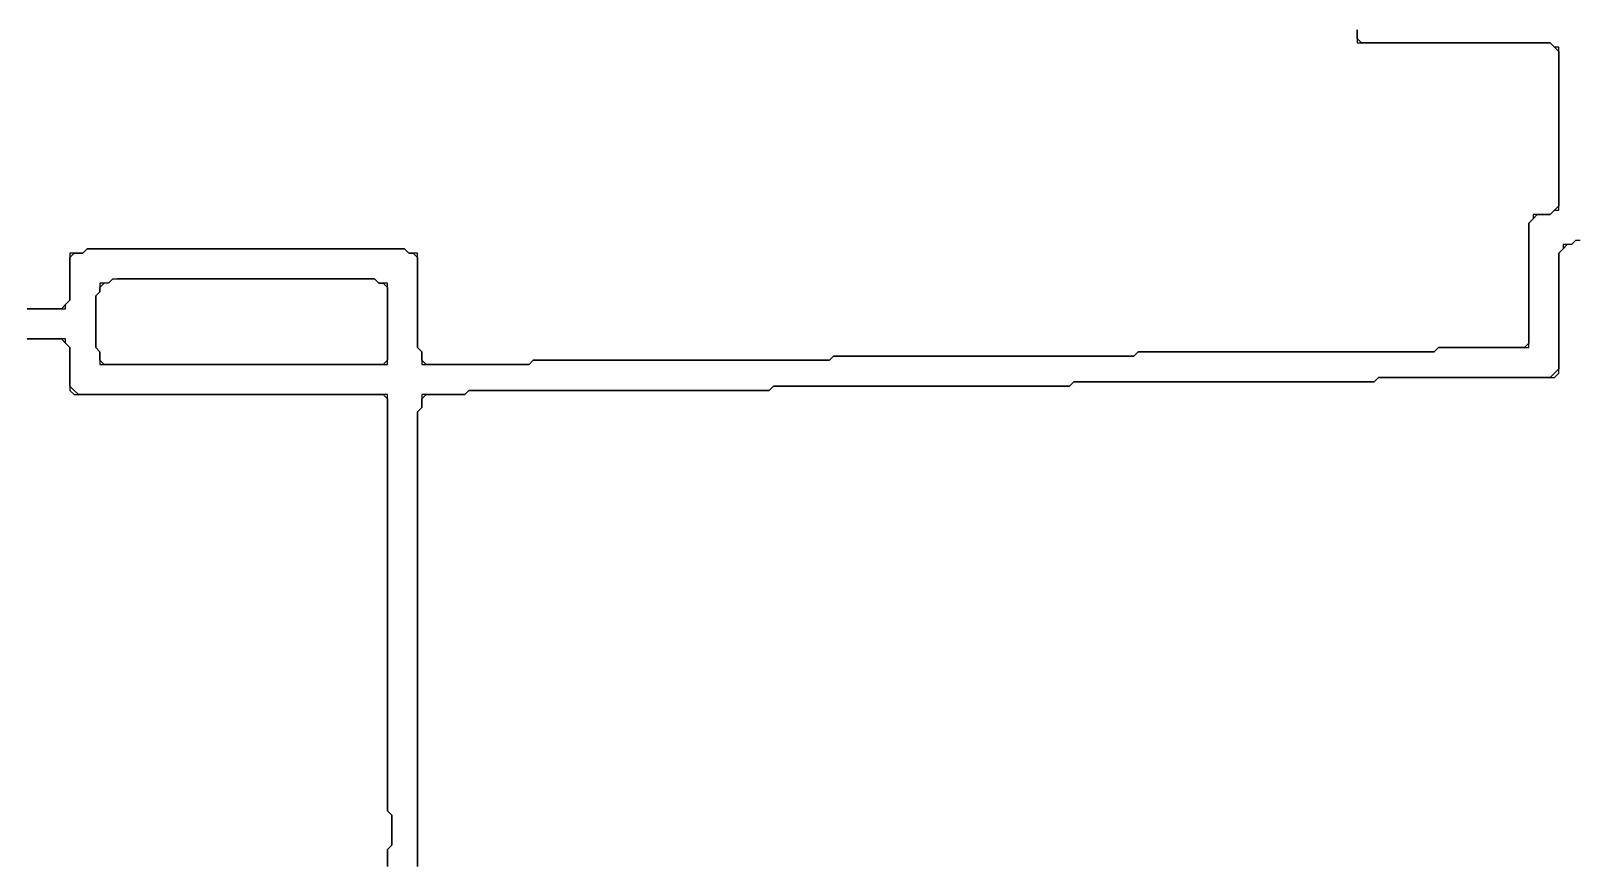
# Model space of a CAD drawing. Header units: metres. Extents: x 39 to 1548, y -1178 to -105.
# Drawn here: x 602.9 to 963.5, y -554.6 to -360.2 of the extents above; entities that cross this region are included whole.
import ezdxf

# ---------------------------------------------------------------- set-up
doc = ezdxf.new("R2010")
doc.units = ezdxf.units.M

msp = doc.modelspace()

# ---------------------------------------------------------------- linework, layer by layer
for points in [[(912, -360), (912, -361), (912, -362), (912, -363), (913, -363), (914, -363), (915, -363), (916, -363), (917, -363), (918, -363), (919, -363), (920, -363), (921, -363), (922, -363), (923, -363), (924, -363), (925, -363), (926, -363), (927, -363), (928, -363), (929, -363), (930, -363), (931, -363), (932, -363), (933, -363), (934, -363), (935, -363), (936, -363), (937, -363), (938, -363), (939, -363), (940, -363), (941, -363), (942, -363), (943, -363), (944, -363), (945, -363), (946, -363), (947, -363), (948, -363), (949, -363), (950, -363), (951, -363), (952, -363), (953, -363), (954, -363), (955, -363), (956, -363), (957, -363), (958, -364), (959, -365), (959, -366), (959, -367), (959, -368), (959, -369), (959, -370), (959, -371), (959, -372), (959, -373), (959, -374), (959, -375), (959, -376), (959, -377), (959, -378), (959, -379), (959, -380), (959, -381), (959, -382), (959, -383), (959, -384), (959, -385), (959, -386), (959, -387), (959, -388), (959, -389), (959, -390), (959, -391), (959, -392), (959, -393), (959, -394), (959, -395), (959, -396), (959, -397), (959, -398), (959, -399), (959, -400), (959, -401), (958, -402), (957, -403), (956, -403), (955, -403), (954, -403), (953, -403), (953, -404), (952, -405), (952, -406), (952, -407), (952, -408), (952, -409), (952, -410), (952, -411), (952, -412), (952, -413), (952, -414), (952, -415), (952, -416), (952, -417), (952, -418), (952, -419), (952, -420), (952, -421), (952, -422), (952, -423), (952, -424), (952, -425), (952, -426), (952, -427), (952, -428), (952, -429), (952, -430), (952, -431), (952, -432), (952, -433), (951, -434), (950, -434), (949, -434), (948, -434), (947, -434), (946, -434), (945, -434), (944, -434), (943, -434), (942, -434), (941, -434), (940, -434), (939, -434), (938, -434), (937, -434), (936, -434), (935, -434), (934, -434), (933, -434), (932, -434), (931, -434), (930, -435), (929, -435), (928, -435), (927, -435), (926, -435), (925, -435), (924, -435), (923, -435), (922, -435), (921, -435), (920, -435), (919, -435), (918, -435), (917, -435), (916, -435), (915, -435), (914, -435), (913, -435), (912, -435), (911, -435), (910, -435), (909, -435), (908, -435), (907, -435), (906, -435), (905, -435), (904, -435), (903, -435), (902, -435), (901, -435), (900, -435), (899, -435), (898, -435), (897, -435), (896, -435), (895, -435), (894, -435), (893, -435), (892, -435), (891, -435), (890, -435), (889, -435), (888, -435), (887, -435), (886, -435), (885, -435), (884, -435), (883, -435), (882, -435), (881, -435), (880, -435), (879, -435), (878, -435), (877, -435), (876, -435), (875, -435), (874, -435), (873, -435), (872, -435), (871, -435), (870, -435), (869, -435), (868, -435), (867, -435), (866, -435), (865, -435), (864, -435), (863, -435), (862, -435), (861, -435), (860, -436), (859, -436), (858, -436), (857, -436), (856, -436), (855, -436), (854, -436), (853, -436), (852, -436), (851, -436), (850, -436), (849, -436), (848, -436), (847, -436), (846, -436), (845, -436), (844, -436), (843, -436), (842, -436), (841, -436), (840, -436), (839, -436), (838, -436), (837, -436), (836, -436), (835, -436), (834, -436), (833, -436), (832, -436), (831, -436), (830, -436), (829, -436), (828, -436), (827, -436), (826, -436), (825, -436), (824, -436), (823, -436), (822, -436), (821, -436), (820, -436), (819, -436), (818, -436), (817, -436), (816, -436), (815, -436), (814, -436), (813, -436), (812, -436), (811, -436), (810, -436), (809, -436), (808, -436), (807, -436), (806, -436), (805, -436), (804, -436), (803, -436), (802, -436), (801, -436), (800, -436), (799, -436), (798, -436), (797, -436), (796, -436), (795, -436), (794, -436), (793, -436), (792, -436), (791, -436), (790, -436), (789, -437), (788, -437), (787, -437), (786, -437), (785, -437), (784, -437), (783, -437), (782, -437), (781, -437), (780, -437), (779, -437), (778, -437), (777, -437), (776, -437), (775, -437), (774, -437), (773, -437), (772, -437), (771, -437), (770, -437), (769, -437), (768, -437), (767, -437), (766, -437), (765, -437), (764, -437), (763, -437), (762, -437), (761, -437), (760, -437), (759, -437), (758, -437), (757, -437), (756, -437), (755, -437), (754, -437), (753, -437), (752, -437), (751, -437), (750, -437), (749, -437), (748, -437), (747, -437), (746, -437), (745, -437), (744, -437), (743, -437), (742, -437), (741, -437), (740, -437), (739, -437), (738, -437), (737, -437), (736, -437), (735, -437), (734, -437), (733, -437), (732, -437), (731, -437), (730, -437), (729, -437), (728, -437), (727, -437), (726, -437), (725, -437), (724, -437), (723, -437), (722, -437), (721, -437), (720, -437), (719, -438), (718, -438), (717, -438), (716, -438), (715, -438), (714, -438), (713, -438), (712, -438), (711, -438), (710, -438), (709, -438), (708, -438), (707, -438), (706, -438), (705, -438), (704, -438), (703, -438), (702, -438), (701, -438), (700, -438), (699, -438), (698, -438), (697, -438), (696, -438), (695, -438), (694, -437), (694, -436), (694, -435), (693, -434), (693, -433), (693, -432), (693, -431), (693, -430), (693, -429), (693, -428), (693, -427), (693, -426), (693, -425), (693, -424), (693, -423), (693, -422), (693, -421), (693, -420), (693, -419), (693, -418), (693, -417), (693, -416), (693, -415), (693, -414), (693, -413), (693, -412), (692, -412), (691, -412), (690, -411), (689, -411), (688, -411), (687, -411), (686, -411), (685, -411), (684, -411), (683, -411), (682, -411), (681, -411), (680, -411), (679, -411), (678, -411), (677, -411), (676, -411), (675, -411), (674, -411), (673, -411), (672, -411), (671, -411), (670, -411), (669, -411), (668, -411), (667, -411), (666, -411), (665, -411), (664, -411), (663, -411), (662, -411), (661, -411), (660, -411), (659, -411), (658, -411), (657, -411), (656, -411), (655, -411), (654, -411), (653, -411), (652, -411), (651, -411), (650, -411), (649, -411), (648, -411), (647, -411), (646, -411), (645, -411), (644, -411), (643, -411), (642, -411), (641, -411), (640, -411), (639, -411), (638, -411), (637, -411), (636, -411), (635, -411), (634, -411), (633, -411), (632, -411), (631, -411), (630, -411), (629, -411), (628, -411), (627, -411), (626, -411), (625, -411), (624, -411), (623, -411), (622, -411), (621, -411), (620, -411), (619, -411), (618, -411), (617, -411), (616, -411), (615, -412), (614, -412), (613, -412), (612, -412), (612, -413), (612, -414), (612, -415), (612, -416), (612, -417), (612, -418), (612, -419), (612, -420), (612, -421), (612, -422), (612, -423), (611, -424), (610, -425), (609, -425), (608, -425), (607, -425), (606, -425), (605, -425), (604, -425), (603, -425), (602, -425)], [(602, -425), (603, -425), (604, -425), (605, -425), (606, -425), (607, -425), (608, -425), (609, -425), (610, -425), (611, -425), (611, -424), (612, -423), (612, -422), (612, -421), (612, -420), (612, -419), (612, -418), (612, -417), (612, -416), (612, -415), (612, -414), (612, -413), (613, -412), (614, -412), (615, -412), (616, -411), (617, -411), (618, -411), (619, -411), (620, -411), (621, -411), (622, -411), (623, -411), (624, -411), (625, -411), (626, -411), (627, -411), (628, -411), (629, -411), (630, -411), (631, -411), (632, -411), (633, -411), (634, -411), (635, -411), (636, -411), (637, -411), (638, -411), (639, -411), (640, -411), (641, -411), (642, -411), (643, -411), (644, -411), (645, -411), (646, -411), (647, -411), (648, -411), (649, -411), (650, -411), (651, -411), (652, -411), (653, -411), (654, -411), (655, -411), (656, -411), (657, -411), (658, -411), (659, -411), (660, -411), (661, -411), (662, -411), (663, -411), (664, -411), (665, -411), (666, -411), (667, -411), (668, -411), (669, -411), (670, -411), (671, -411), (672, -411), (673, -411), (674, -411), (675, -411), (676, -411), (677, -411), (678, -411), (679, -411), (680, -411), (681, -411), (682, -411), (683, -411), (684, -411), (685, -411), (686, -411), (687, -411), (688, -411), (689, -411), (690, -411), (691, -412), (692, -412), (693, -413), (693, -414), (693, -415), (693, -416), (693, -417), (693, -418), (693, -419), (693, -420), (693, -421), (693, -422), (693, -423), (693, -424), (693, -425), (693, -426), (693, -427), (693, -428), (693, -429), (693, -430), (693, -431), (693, -432), (693, -433), (693, -434), (694, -435), (694, -436), (694, -437), (694, -438), (695, -438), (696, -438), (697, -438), (698, -438), (699, -438), (700, -438), (701, -438), (702, -438), (703, -438), (704, -438), (705, -438), (706, -438), (707, -438), (708, -438), (709, -438), (710, -438), (711, -438), (712, -438), (713, -438), (714, -438), (715, -438), (716, -438), (717, -438), (718, -438), (719, -438), (720, -437), (721, -437), (722, -437), (723, -437), (724, -437), (725, -437), (726, -437), (727, -437), (728, -437), (729, -437), (730, -437), (731, -437), (732, -437), (733, -437), (734, -437), (735, -437), (736, -437), (737, -437), (738, -437), (739, -437), (740, -437), (741, -437), (742, -437), (743, -437), (744, -437), (745, -437), (746, -437), (747, -437), (748, -437), (749, -437), (750, -437), (751, -437), (752, -437), (753, -437), (754, -437), (755, -437), (756, -437), (757, -437), (758, -437), (759, -437), (760, -437), (761, -437), (762, -437), (763, -437), (764, -437), (765, -437), (766, -437), (767, -437), (768, -437), (769, -437), (770, -437), (771, -437), (772, -437), (773, -437), (774, -437), (775, -437), (776, -437), (777, -437), (778, -437), (779, -437), (780, -437), (781, -437), (782, -437), (783, -437), (784, -437), (785, -437), (786, -437), (787, -437), (788, -437), (789, -437), (790, -436), (791, -436), (792, -436), (793, -436), (794, -436), (795, -436), (796, -436), (797, -436), (798, -436), (799, -436), (800, -436), (801, -436), (802, -436), (803, -436), (804, -436), (805, -436), (806, -436), (807, -436), (808, -436), (809, -436), (810, -436), (811, -436), (812, -436), (813, -436), (814, -436), (815, -436), (816, -436), (817, -436), (818, -436), (819, -436), (820, -436), (821, -436), (822, -436), (823, -436), (824, -436), (825, -436), (826, -436), (827, -436), (828, -436), (829, -436), (830, -436), (831, -436), (832, -436), (833, -436), (834, -436), (835, -436), (836, -436), (837, -436), (838, -436), (839, -436), (840, -436), (841, -436), (842, -436), (843, -436), (844, -436), (845, -436), (846, -436), (847, -436), (848, -436), (849, -436), (850, -436), (851, -436), (852, -436), (853, -436), (854, -436), (855, -436), (856, -436), (857, -436), (858, -436), (859, -436), (860, -436), (861, -435), (862, -435), (863, -435), (864, -435), (865, -435), (866, -435), (867, -435), (868, -435), (869, -435), (870, -435), (871, -435), (872, -435), (873, -435), (874, -435), (875, -435), (876, -435), (877, -435), (878, -435), (879, -435), (880, -435), (881, -435), (882, -435), (883, -435), (884, -435), (885, -435), (886, -435), (887, -435), (888, -435), (889, -435), (890, -435), (891, -435), (892, -435), (893, -435), (894, -435), (895, -435), (896, -435), (897, -435), (898, -435), (899, -435), (900, -435), (901, -435), (902, -435), (903, -435), (904, -435), (905, -435), (906, -435), (907, -435), (908, -435), (909, -435), (910, -435), (911, -435), (912, -435), (913, -435), (914, -435), (915, -435), (916, -435), (917, -435), (918, -435), (919, -435), (920, -435), (921, -435), (922, -435), (923, -435), (924, -435), (925, -435), (926, -435), (927, -435), (928, -435), (929, -435), (930, -435), (931, -434), (932, -434), (933, -434), (934, -434), (935, -434), (936, -434), (937, -434), (938, -434), (939, -434), (940, -434), (941, -434), (942, -434), (943, -434), (944, -434), (945, -434), (946, -434), (947, -434), (948, -434), (949, -434), (950, -434), (951, -434), (952, -434), (952, -433), (952, -432), (952, -431), (952, -430), (952, -429), (952, -428), (952, -427), (952, -426), (952, -425), (952, -424), (952, -423), (952, -422), (952, -421), (952, -420), (952, -419), (952, -418), (952, -417), (952, -416), (952, -415), (952, -414), (952, -413), (952, -412), (952, -411), (952, -410), (952, -409), (952, -408), (952, -407), (952, -406), (952, -405), (953, -404), (954, -403), (955, -403), (956, -403), (957, -403), (958, -402), (959, -402), (959, -401), (959, -400), (959, -399), (959, -398), (959, -397), (959, -396), (959, -395), (959, -394), (959, -393), (959, -392), (959, -391), (959, -390), (959, -389), (959, -388), (959, -387), (959, -386), (959, -385), (959, -384), (959, -383), (959, -382), (959, -381), (959, -380), (959, -379), (959, -378), (959, -377), (959, -376), (959, -375), (959, -374), (959, -373), (959, -372), (959, -371), (959, -370), (959, -369), (959, -368), (959, -367), (959, -366), (959, -365), (959, -364), (958, -364), (957, -363), (956, -363), (955, -363), (954, -363), (953, -363), (952, -363), (951, -363), (950, -363), (949, -363), (948, -363), (947, -363), (946, -363), (945, -363), (944, -363), (943, -363), (942, -363), (941, -363), (940, -363), (939, -363), (938, -363), (937, -363), (936, -363), (935, -363), (934, -363), (933, -363), (932, -363), (931, -363), (930, -363), (929, -363), (928, -363), (927, -363), (926, -363), (925, -363), (924, -363), (923, -363), (922, -363), (921, -363), (920, -363), (919, -363), (918, -363), (917, -363), (916, -363), (915, -363), (914, -363), (913, -363), (912, -362), (912, -361), (912, -360)], [(963, -409), (962, -410), (961, -410), (960, -410), (960, -411), (959, -412), (959, -413), (959, -414), (959, -415), (959, -416), (959, -417), (959, -418), (959, -419), (959, -420), (959, -421), (959, -422), (959, -423), (959, -424), (959, -425), (959, -426), (959, -427), (959, -428), (959, -429), (959, -430), (959, -431), (959, -432), (959, -433), (959, -434), (959, -435), (959, -436), (959, -437), (959, -438), (959, -439), (958, -440), (957, -441), (956, -441), (955, -441), (954, -441), (953, -441), (952, -441), (951, -441), (950, -441), (949, -441), (948, -441), (947, -441), (946, -441), (945, -441), (944, -441), (943, -441), (942, -441), (941, -441), (940, -441), (939, -441), (938, -441), (937, -441), (936, -441), (935, -441), (934, -441), (933, -441), (932, -441), (931, -441), (930, -441), (929, -441), (928, -441), (927, -441), (926, -441), (925, -441), (924, -441), (923, -441), (922, -441), (921, -441), (920, -441), (919, -441), (918, -441), (917, -441), (916, -442), (915, -442), (914, -442), (913, -442), (912, -442), (911, -442), (910, -442), (909, -442), (908, -442), (907, -442), (906, -442), (905, -442), (904, -442), (903, -442), (902, -442), (901, -442), (900, -442), (899, -442), (898, -442), (897, -442), (896, -442), (895, -442), (894, -442), (893, -442), (892, -442), (891, -442), (890, -442), (889, -442), (888, -442), (887, -442), (886, -442), (885, -442), (884, -442), (883, -442), (882, -442), (881, -442), (880, -442), (879, -442), (878, -442), (877, -442), (876, -442), (875, -442), (874, -442), (873, -442), (872, -442), (871, -442), (870, -442), (869, -442), (868, -442), (867, -442), (866, -442), (865, -442), (864, -442), (863, -442), (862, -442), (861, -442), (860, -442), (859, -442), (858, -442), (857, -442), (856, -442), (855, -442), (854, -442), (853, -442), (852, -442), (851, -442), (850, -442), (849, -442), (848, -442), (847, -442), (846, -442), (845, -443), (844, -443), (843, -443), (842, -443), (841, -443), (840, -443), (839, -443), (838, -443), (837, -443), (836, -443), (835, -443), (834, -443), (833, -443), (832, -443), (831, -443), (830, -443), (829, -443), (828, -443), (827, -443), (826, -443), (825, -443), (824, -443), (823, -443), (822, -443), (821, -443), (820, -443), (819, -443), (818, -443), (817, -443), (816, -443), (815, -443), (814, -443), (813, -443), (812, -443), (811, -443), (810, -443), (809, -443), (808, -443), (807, -443), (806, -443), (805, -443), (804, -443), (803, -443), (802, -443), (801, -443), (800, -443), (799, -443), (798, -443), (797, -443), (796, -443), (795, -443), (794, -443), (793, -443), (792, -443), (791, -443), (790, -443), (789, -443), (788, -443), (787, -443), (786, -443), (785, -443), (784, -443), (783, -443), (782, -443), (781, -443), (780, -443), (779, -443), (778, -443), (777, -443), (776, -443), (775, -444), (774, -444), (773, -444), (772, -444), (771, -444), (770, -444), (769, -444), (768, -444), (767, -444), (766, -444), (765, -444), (764, -444), (763, -444), (762, -444), (761, -444), (760, -444), (759, -444), (758, -444), (757, -444), (756, -444), (755, -444), (754, -444), (753, -444), (752, -444), (751, -444), (750, -444), (749, -444), (748, -444), (747, -444), (746, -444), (745, -444), (744, -444), (743, -444), (742, -444), (741, -444), (740, -444), (739, -444), (738, -444), (737, -444), (736, -444), (735, -444), (734, -444), (733, -444), (732, -444), (731, -444), (730, -444), (729, -444), (728, -444), (727, -444), (726, -444), (725, -444), (724, -444), (723, -444), (722, -444), (721, -444), (720, -444), (719, -444), (718, -444), (717, -444), (716, -444), (715, -444), (714, -444), (713, -444), (712, -444), (711, -444), (710, -444), (709, -444), (708, -444), (707, -444), (706, -444), (705, -444), (704, -445), (703, -445), (702, -445), (701, -445), (700, -445), (699, -445), (698, -445), (697, -445), (696, -445), (695, -445), (694, -445), (694, -446), (694, -447), (694, -448), (693, -449), (693, -450), (693, -451), (693, -452), (693, -453), (693, -454), (693, -455), (693, -456), (693, -457), (693, -458), (693, -459), (693, -460), (693, -461), (693, -462), (693, -463), (693, -464), (693, -465), (693, -466), (693, -467), (693, -468), (693, -469), (693, -470), (693, -471), (693, -472), (693, -473), (693, -474), (693, -475), (693, -476), (693, -477), (693, -478), (693, -479), (693, -480), (693, -481), (693, -482), (693, -483), (693, -484), (693, -485), (693, -486), (693, -487), (693, -488), (693, -489), (693, -490), (693, -491), (693, -492), (693, -493), (693, -494), (693, -495), (693, -496), (693, -497), (693, -498), (693, -499), (693, -500), (693, -501), (693, -502), (693, -503), (693, -504), (693, -505), (693, -506), (693, -507), (693, -508), (693, -509), (693, -510), (693, -511), (693, -512), (693, -513), (693, -514), (693, -515), (693, -516), (693, -517), (693, -518), (693, -519), (693, -520), (693, -521), (693, -522), (693, -523), (693, -524), (693, -525), (693, -526), (693, -527), (693, -528), (693, -529), (693, -530), (693, -531), (693, -532), (693, -533), (693, -534), (693, -535), (693, -536), (693, -537), (693, -538), (693, -539), (693, -540), (693, -541), (693, -542), (693, -543), (693, -544), (693, -545), (693, -546), (693, -547), (693, -548), (693, -549), (693, -550), (693, -551), (693, -552), (693, -553), (693, -554), (693, -555)], [(693, -555), (693, -554), (693, -553), (693, -552), (693, -551), (693, -550), (693, -549), (693, -548), (693, -547), (693, -546), (693, -545), (693, -544), (693, -543), (693, -542), (693, -541), (693, -540), (693, -539), (693, -538), (693, -537), (693, -536), (693, -535), (693, -534), (693, -533), (693, -532), (693, -531), (693, -530), (693, -529), (693, -528), (693, -527), (693, -526), (693, -525), (693, -524), (693, -523), (693, -522), (693, -521), (693, -520), (693, -519), (693, -518), (693, -517), (693, -516), (693, -515), (693, -514), (693, -513), (693, -512), (693, -511), (693, -510), (693, -509), (693, -508), (693, -507), (693, -506), (693, -505), (693, -504), (693, -503), (693, -502), (693, -501), (693, -500), (693, -499), (693, -498), (693, -497), (693, -496), (693, -495), (693, -494), (693, -493), (693, -492), (693, -491), (693, -490), (693, -489), (693, -488), (693, -487), (693, -486), (693, -485), (693, -484), (693, -483), (693, -482), (693, -481), (693, -480), (693, -479), (693, -478), (693, -477), (693, -476), (693, -475), (693, -474), (693, -473), (693, -472), (693, -471), (693, -470), (693, -469), (693, -468), (693, -467), (693, -466), (693, -465), (693, -464), (693, -463), (693, -462), (693, -461), (693, -460), (693, -459), (693, -458), (693, -457), (693, -456), (693, -455), (693, -454), (693, -453), (693, -452), (693, -451), (693, -450), (693, -449), (694, -448), (694, -447), (694, -446), (695, -445), (696, -445), (697, -445), (698, -445), (699, -445), (700, -445), (701, -445), (702, -445), (703, -445), (704, -445), (705, -444), (706, -444), (707, -444), (708, -444), (709, -444), (710, -444), (711, -444), (712, -444), (713, -444), (714, -444), (715, -444), (716, -444), (717, -444), (718, -444), (719, -444), (720, -444), (721, -444), (722, -444), (723, -444), (724, -444), (725, -444), (726, -444), (727, -444), (728, -444), (729, -444), (730, -444), (731, -444), (732, -444), (733, -444), (734, -444), (735, -444), (736, -444), (737, -444), (738, -444), (739, -444), (740, -444), (741, -444), (742, -444), (743, -444), (744, -444), (745, -444), (746, -444), (747, -444), (748, -444), (749, -444), (750, -444), (751, -444), (752, -444), (753, -444), (754, -444), (755, -444), (756, -444), (757, -444), (758, -444), (759, -444), (760, -444), (761, -444), (762, -444), (763, -444), (764, -444), (765, -444), (766, -444), (767, -444), (768, -444), (769, -444), (770, -444), (771, -444), (772, -444), (773, -444), (774, -444), (775, -444), (776, -443), (777, -443), (778, -443), (779, -443), (780, -443), (781, -443), (782, -443), (783, -443), (784, -443), (785, -443), (786, -443), (787, -443), (788, -443), (789, -443), (790, -443), (791, -443), (792, -443), (793, -443), (794, -443), (795, -443), (796, -443), (797, -443), (798, -443), (799, -443), (800, -443), (801, -443), (802, -443), (803, -443), (804, -443), (805, -443), (806, -443), (807, -443), (808, -443), (809, -443), (810, -443), (811, -443), (812, -443), (813, -443), (814, -443), (815, -443), (816, -443), (817, -443), (818, -443), (819, -443), (820, -443), (821, -443), (822, -443), (823, -443), (824, -443), (825, -443), (826, -443), (827, -443), (828, -443), (829, -443), (830, -443), (831, -443), (832, -443), (833, -443), (834, -443), (835, -443), (836, -443), (837, -443), (838, -443), (839, -443), (840, -443), (841, -443), (842, -443), (843, -443), (844, -443), (845, -443), (846, -442), (847, -442), (848, -442), (849, -442), (850, -442), (851, -442), (852, -442), (853, -442), (854, -442), (855, -442), (856, -442), (857, -442), (858, -442), (859, -442), (860, -442), (861, -442), (862, -442), (863, -442), (864, -442), (865, -442), (866, -442), (867, -442), (868, -442), (869, -442), (870, -442), (871, -442), (872, -442), (873, -442), (874, -442), (875, -442), (876, -442), (877, -442), (878, -442), (879, -442), (880, -442), (881, -442), (882, -442), (883, -442), (884, -442), (885, -442), (886, -442), (887, -442), (888, -442), (889, -442), (890, -442), (891, -442), (892, -442), (893, -442), (894, -442), (895, -442), (896, -442), (897, -442), (898, -442), (899, -442), (900, -442), (901, -442), (902, -442), (903, -442), (904, -442), (905, -442), (906, -442), (907, -442), (908, -442), (909, -442), (910, -442), (911, -442), (912, -442), (913, -442), (914, -442), (915, -442), (916, -442), (917, -441), (918, -441), (919, -441), (920, -441), (921, -441), (922, -441), (923, -441), (924, -441), (925, -441), (926, -441), (927, -441), (928, -441), (929, -441), (930, -441), (931, -441), (932, -441), (933, -441), (934, -441), (935, -441), (936, -441), (937, -441), (938, -441), (939, -441), (940, -441), (941, -441), (942, -441), (943, -441), (944, -441), (945, -441), (946, -441), (947, -441), (948, -441), (949, -441), (950, -441), (951, -441), (952, -441), (953, -441), (954, -441), (955, -441), (956, -441), (957, -441), (958, -441), (959, -440), (959, -439), (959, -438), (959, -437), (959, -436), (959, -435), (959, -434), (959, -433), (959, -432), (959, -431), (959, -430), (959, -429), (959, -428), (959, -427), (959, -426), (959, -425), (959, -424), (959, -423), (959, -422), (959, -421), (959, -420), (959, -419), (959, -418), (959, -417), (959, -416), (959, -415), (959, -414), (959, -413), (959, -412), (960, -411), (961, -410)], [(962, -410), (963, -409), (964, -409)], [(621, -419), (622, -418), (623, -418), (624, -418), (625, -418), (626, -418), (627, -418), (628, -418), (629, -418), (630, -418), (631, -418), (632, -418), (633, -418), (634, -418), (635, -418), (636, -418), (637, -418), (638, -418), (639, -418), (640, -418), (641, -418), (642, -418), (643, -418), (644, -418), (645, -418), (646, -418), (647, -418), (648, -418), (649, -418), (650, -418), (651, -418), (652, -418), (653, -418), (654, -418), (655, -418), (656, -418), (657, -418), (658, -418), (659, -418), (660, -418), (661, -418), (662, -418), (663, -418), (664, -418), (665, -418), (666, -418), (667, -418), (668, -418), (669, -418), (670, -418), (671, -418), (672, -418), (673, -418), (674, -418), (675, -418), (676, -418), (677, -418), (678, -418), (679, -418), (680, -418), (681, -418), (682, -418), (683, -418), (684, -419), (685, -419), (686, -420), (686, -421), (686, -422), (686, -423), (686, -424), (686, -425), (686, -426), (686, -427), (686, -428), (686, -429), (686, -430), (686, -431), (686, -432), (686, -433), (686, -434), (686, -435), (686, -436), (686, -437), (685, -438), (684, -438), (683, -438), (682, -438), (681, -438), (680, -438), (679, -438), (678, -438), (677, -438), (676, -438), (675, -438), (674, -438), (673, -438), (672, -438), (671, -438), (670, -438), (669, -438), (668, -438), (667, -438), (666, -438), (665, -438), (664, -438), (663, -438), (662, -438), (661, -438), (660, -438), (659, -438), (658, -438), (657, -438), (656, -438), (655, -438), (654, -438), (653, -438), (652, -438), (651, -438), (650, -438), (649, -438), (648, -438), (647, -438), (646, -438), (645, -438), (644, -438), (643, -438), (642, -438), (641, -438), (640, -438), (639, -438), (638, -438), (637, -438), (636, -438), (635, -438), (634, -438), (633, -438), (632, -438), (631, -438), (630, -438), (629, -438), (628, -438), (627, -438), (626, -438), (625, -438), (624, -438), (623, -438), (622, -438), (621, -438), (620, -438), (619, -437), (619, -436), (619, -435), (618, -434), (618, -433), (618, -432), (618, -431), (618, -430), (618, -429), (618, -428), (618, -427), (618, -426), (618, -425), (618, -424), (618, -423), (618, -422), (619, -421), (619, -420), (620, -419)], [(622, -418), (621, -419), (620, -419), (619, -419), (619, -420), (619, -421), (618, -422), (618, -423), (618, -424), (618, -425), (618, -426), (618, -427), (618, -428), (618, -429), (618, -430), (618, -431), (618, -432), (618, -433), (618, -434), (619, -435), (619, -436), (619, -437), (619, -438), (620, -438), (621, -438), (622, -438), (623, -438), (624, -438), (625, -438), (626, -438), (627, -438), (628, -438), (629, -438), (630, -438), (631, -438), (632, -438), (633, -438), (634, -438), (635, -438), (636, -438), (637, -438), (638, -438), (639, -438), (640, -438), (641, -438), (642, -438), (643, -438), (644, -438), (645, -438), (646, -438), (647, -438), (648, -438), (649, -438), (650, -438), (651, -438), (652, -438), (653, -438), (654, -438), (655, -438), (656, -438), (657, -438), (658, -438), (659, -438), (660, -438), (661, -438), (662, -438), (663, -438), (664, -438), (665, -438), (666, -438), (667, -438), (668, -438), (669, -438), (670, -438), (671, -438), (672, -438), (673, -438), (674, -438), (675, -438), (676, -438), (677, -438), (678, -438), (679, -438), (680, -438), (681, -438), (682, -438), (683, -438), (684, -438), (685, -438), (686, -438), (686, -437), (686, -436), (686, -435), (686, -434), (686, -433), (686, -432), (686, -431), (686, -430), (686, -429), (686, -428), (686, -427), (686, -426), (686, -425), (686, -424), (686, -423), (686, -422), (686, -421), (686, -420), (686, -419), (685, -419), (684, -419), (683, -418), (682, -418), (681, -418), (680, -418), (679, -418), (678, -418), (677, -418), (676, -418), (675, -418), (674, -418), (673, -418), (672, -418), (671, -418), (670, -418), (669, -418), (668, -418), (667, -418), (666, -418), (665, -418), (664, -418), (663, -418), (662, -418), (661, -418), (660, -418), (659, -418), (658, -418), (657, -418), (656, -418), (655, -418), (654, -418), (653, -418), (652, -418), (651, -418), (650, -418), (649, -418), (648, -418), (647, -418), (646, -418), (645, -418), (644, -418), (643, -418), (642, -418), (641, -418), (640, -418), (639, -418), (638, -418), (637, -418), (636, -418), (635, -418), (634, -418), (633, -418), (632, -418), (631, -418), (630, -418), (629, -418), (628, -418), (627, -418), (626, -418), (625, -418), (624, -418), (623, -418)], [(602, -432), (603, -432), (604, -432), (605, -432), (606, -432), (607, -432), (608, -432), (609, -432), (610, -432), (611, -433), (612, -434), (612, -435), (612, -436), (612, -437), (612, -438), (612, -439), (612, -440), (612, -441), (612, -442), (612, -443), (612, -444), (613, -445), (614, -445), (615, -445), (616, -445), (617, -445), (618, -445), (619, -445), (620, -445), (621, -445), (622, -445), (623, -445), (624, -445), (625, -445), (626, -445), (627, -445), (628, -445), (629, -445), (630, -445), (631, -445), (632, -445), (633, -445), (634, -445), (635, -445), (636, -445), (637, -445), (638, -445), (639, -445), (640, -445), (641, -445), (642, -445), (643, -445), (644, -445), (645, -445), (646, -445), (647, -445), (648, -445), (649, -445), (650, -445), (651, -445), (652, -445), (653, -445), (654, -445), (655, -445), (656, -445), (657, -445), (658, -445), (659, -445), (660, -445), (661, -445), (662, -445), (663, -445), (664, -445), (665, -445), (666, -445), (667, -445), (668, -445), (669, -445), (670, -445), (671, -445), (672, -445), (673, -445), (674, -445), (675, -445), (676, -445), (677, -445), (678, -445), (679, -445), (680, -445), (681, -445), (682, -445), (683, -445), (684, -445), (685, -445), (686, -446), (686, -447), (686, -448), (686, -449), (686, -450), (686, -451), (686, -452), (686, -453), (686, -454), (686, -455), (686, -456), (686, -457), (686, -458), (686, -459), (686, -460), (686, -461), (686, -462), (686, -463), (686, -464), (686, -465), (686, -466), (686, -467), (686, -468), (686, -469), (686, -470), (686, -471), (686, -472), (686, -473), (686, -474), (686, -475), (686, -476), (686, -477), (686, -478), (686, -479), (686, -480), (686, -481), (686, -482), (686, -483), (686, -484), (686, -485), (686, -486), (686, -487), (686, -488), (686, -489), (686, -490), (686, -491), (686, -492), (686, -493), (686, -494), (686, -495), (686, -496), (686, -497), (686, -498), (686, -499), (686, -500), (686, -501), (686, -502), (686, -503), (686, -504), (686, -505), (686, -506), (686, -507), (686, -508), (686, -509), (686, -510), (686, -511), (686, -512), (686, -513), (686, -514), (686, -515), (686, -516), (686, -517), (686, -518), (686, -519), (686, -520), (686, -521), (686, -522), (686, -523), (686, -524), (686, -525), (686, -526), (686, -527), (686, -528), (686, -529), (686, -530), (686, -531), (686, -532), (686, -533), (686, -534), (686, -535), (686, -536), (686, -537), (686, -538), (686, -539), (686, -540), (686, -541), (686, -542), (687, -543), (687, -544), (687, -545), (687, -546), (687, -547), (687, -548), (687, -549), (687, -550), (686, -551), (686, -552), (686, -553), (686, -554), (686, -555)], [(686, -555), (686, -554), (686, -553), (686, -552), (686, -551), (687, -550), (687, -549), (687, -548), (687, -547), (687, -546), (687, -545), (687, -544), (687, -543), (686, -542), (686, -541), (686, -540), (686, -539), (686, -538), (686, -537), (686, -536), (686, -535), (686, -534), (686, -533), (686, -532), (686, -531), (686, -530), (686, -529), (686, -528), (686, -527), (686, -526), (686, -525), (686, -524), (686, -523), (686, -522), (686, -521), (686, -520), (686, -519), (686, -518), (686, -517), (686, -516), (686, -515), (686, -514), (686, -513), (686, -512), (686, -511), (686, -510), (686, -509), (686, -508), (686, -507), (686, -506), (686, -505), (686, -504), (686, -503), (686, -502), (686, -501), (686, -500), (686, -499), (686, -498), (686, -497), (686, -496), (686, -495), (686, -494), (686, -493), (686, -492), (686, -491), (686, -490), (686, -489), (686, -488), (686, -487), (686, -486), (686, -485), (686, -484), (686, -483), (686, -482), (686, -481), (686, -480), (686, -479), (686, -478), (686, -477), (686, -476), (686, -475), (686, -474), (686, -473), (686, -472), (686, -471), (686, -470), (686, -469), (686, -468), (686, -467), (686, -466), (686, -465), (686, -464), (686, -463), (686, -462), (686, -461), (686, -460), (686, -459), (686, -458), (686, -457), (686, -456), (686, -455), (686, -454), (686, -453), (686, -452), (686, -451), (686, -450), (686, -449), (686, -448), (686, -447), (686, -446), (686, -445), (685, -445), (684, -445), (683, -445), (682, -445), (681, -445), (680, -445), (679, -445), (678, -445), (677, -445), (676, -445), (675, -445), (674, -445), (673, -445), (672, -445), (671, -445), (670, -445), (669, -445), (668, -445), (667, -445), (666, -445), (665, -445), (664, -445), (663, -445), (662, -445), (661, -445), (660, -445), (659, -445), (658, -445), (657, -445), (656, -445), (655, -445), (654, -445), (653, -445), (652, -445), (651, -445), (650, -445), (649, -445), (648, -445), (647, -445), (646, -445), (645, -445), (644, -445), (643, -445), (642, -445), (641, -445), (640, -445), (639, -445), (638, -445), (637, -445), (636, -445), (635, -445), (634, -445), (633, -445), (632, -445), (631, -445), (630, -445), (629, -445), (628, -445), (627, -445), (626, -445), (625, -445), (624, -445), (623, -445), (622, -445), (621, -445), (620, -445), (619, -445), (618, -445), (617, -445), (616, -445), (615, -445), (614, -445), (613, -444), (612, -443), (612, -442), (612, -441), (612, -440), (612, -439), (612, -438), (612, -437), (612, -436), (612, -435), (612, -434), (611, -433), (611, -432), (610, -432), (609, -432), (608, -432), (607, -432), (606, -432), (605, -432), (604, -432), (603, -432), (602, -432)]]:
    msp.add_lwpolyline(points)

doc.saveas('drawing.dxf')
